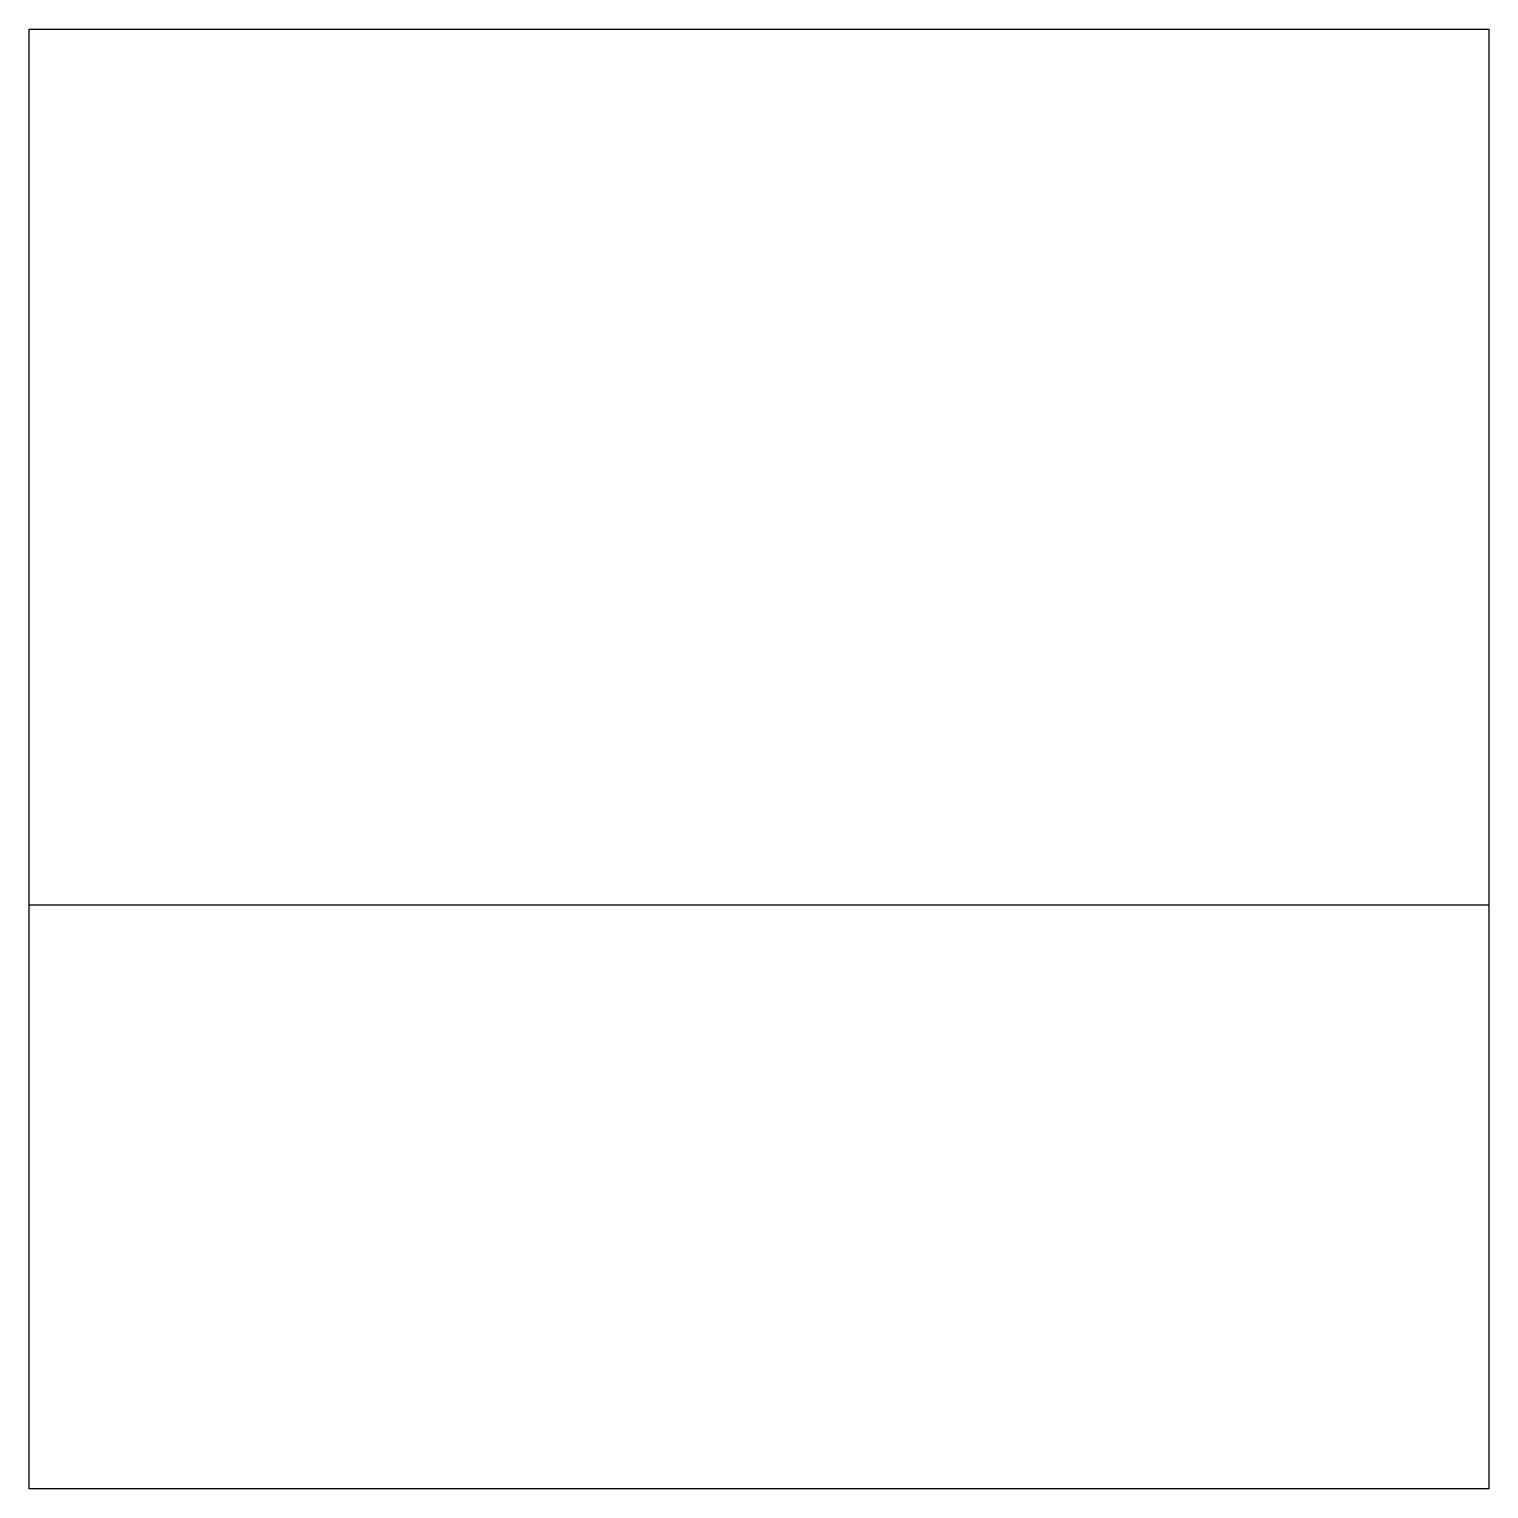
# Model space of a CAD drawing. Header units: millimetres. Extents: x 3.5 to 5.5, y 0 to 2.
import ezdxf

# ---------------------------------------------------------------- set-up
doc = ezdxf.new("R2010")
doc.units = ezdxf.units.MM
doc.layers.get('0').update_dxf_attribs({"linetype": 'CONTINUOUS'})

msp = doc.modelspace()

# ---------------------------------------------------------------- linework, layer by layer
for points in [[(3.5, 2), (5.5, 2), (5.5, 0), (3.5, 0)], [(5.5, 0), (3.5, 0), (3.5, 0.8), (5.5, 0.8)]]:
    msp.add_lwpolyline(points, close=True)

doc.saveas('drawing.dxf')
